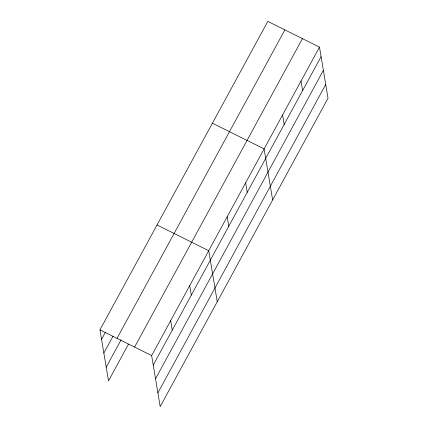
<?xml version="1.0" encoding="UTF-8"?>
<svg xmlns="http://www.w3.org/2000/svg" width="428" height="428" viewBox="0 0 428 428"><rect width="100%" height="100%" fill="white"/><g stroke="black" fill="none" stroke-linecap="round" stroke-linejoin="round"><path stroke-width="0.64" d="M128.48 344.171L108.509 380.877L99.97 329.854L267.81 21.4L319.491 47.123L328.03 98.146L160.19 406.6L151.651 355.577L319.491 47.123M101.559 339.351L105.363 332.363M103.849 353.057L113.046 336.162M117.026 338.345L284.866 29.89M106.214 367.176L121.113 339.789M134.595 347.092L302.441 38.632M153.24 365.073L321.086 56.619M155.535 378.78L323.375 70.32M157.895 392.899L325.74 84.439M212.422 123.189L264.108 148.912L272.641 199.935M157.033 224.984L208.72 250.701L217.258 301.724M99.97 329.854L151.651 355.577M301.034 81.053L302.623 90.549M282.571 114.982L284.16 124.478M245.645 182.842L247.234 192.338M227.182 216.771L228.771 226.268M189.695 285.663L191.284 295.16M170.676 320.62L172.265 330.116"/></g></svg>
